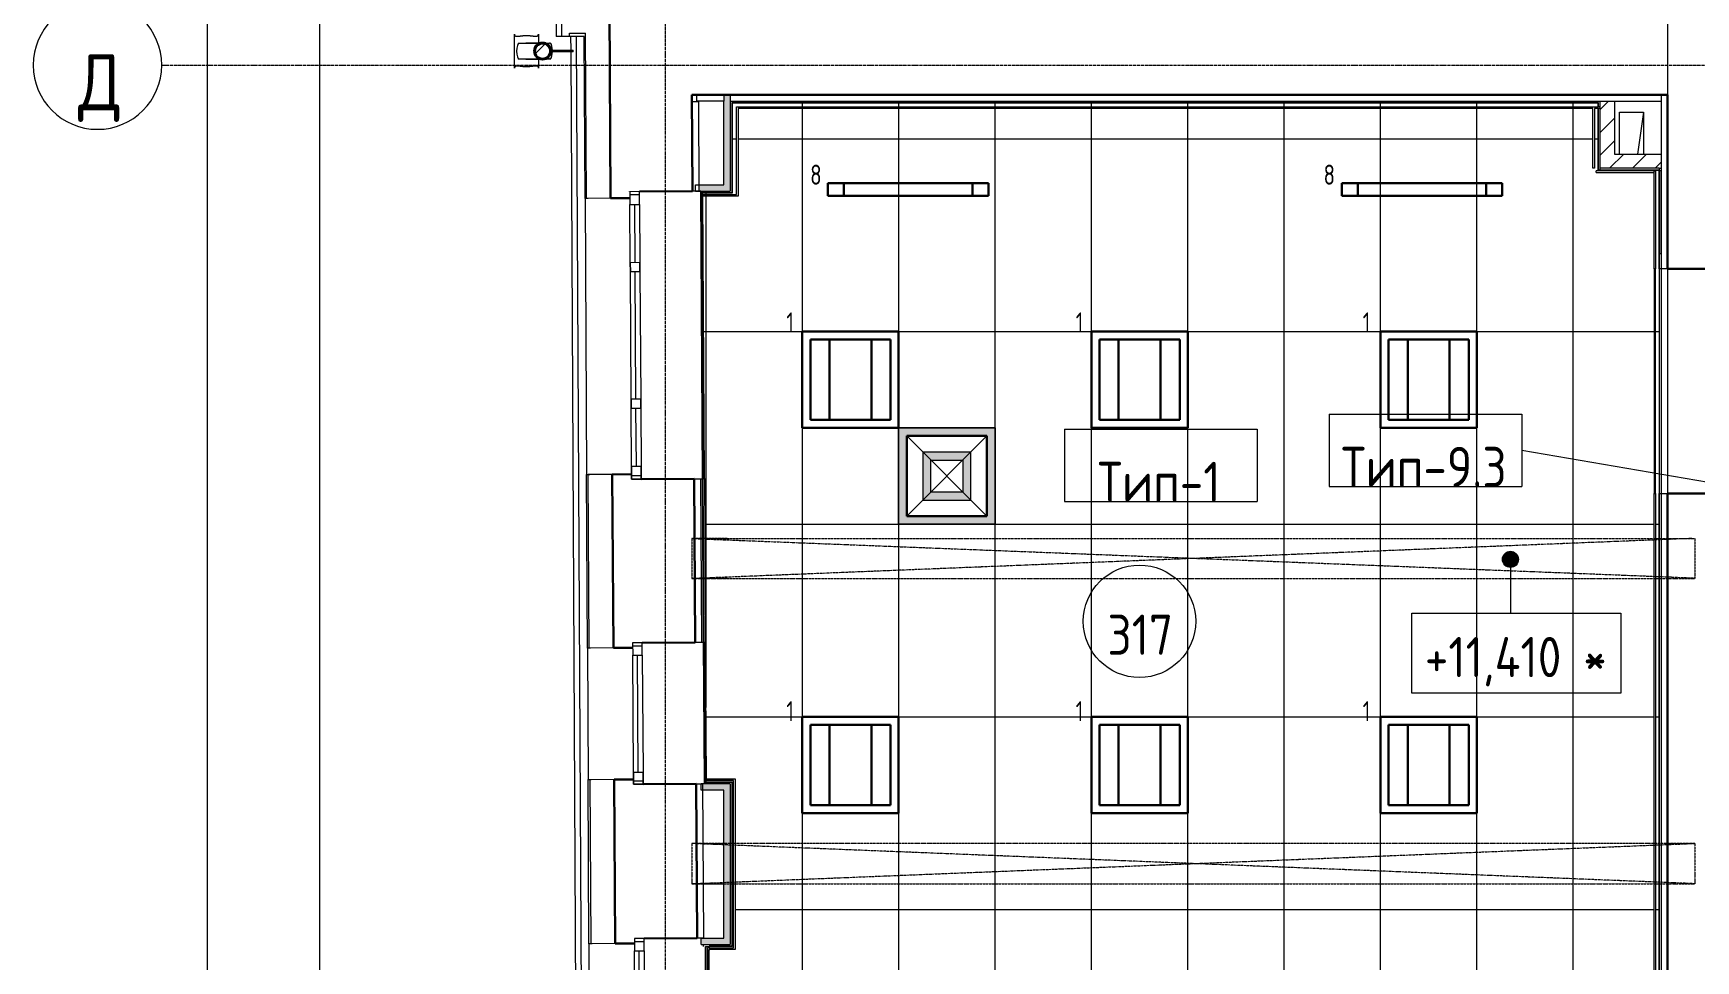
# Model space of a CAD drawing. Header units: millimetres. Extents: x -10438 to 68527, y -5058 to 44223.
# Drawn here: x -10438 to -85, y 14667 to 20443 of the extents above; entities that cross this region are included whole.
import ezdxf

# ---------------------------------------------------------------- set-up
doc = ezdxf.new("R2010")
doc.units = ezdxf.units.MM
for name, pattern in [('ADSK_Линия сетки', [25, 20, -2.5, 0, -2.5]), ('ADSK_Штрих_ш3 п1_5', [4.5, 3, -1.5]), ('ADSK_Штрихпунктирная 2 точки_ш15 п1_5 п1_5 п1_5', [19.5, 15, -1.5, 0, -1.5, 0, -1.5])]:
    doc.linetypes.add(name, pattern=pattern)
for name, color, linetype, lineweight in [('_ Окна', 7, 'Continuous', 9), ('Аннотация', 7, 'Continuous', 20), ('Каркас', 7, 'Continuous', 18), ('Марки', 7, 'Continuous', 20), ('Марки помещений', 7, 'Continuous', 20), ('Обобщенные модели', 7, 'Continuous', 18), ('Окна', 7, 'Continuous', 9), ('Оси', 7, 'Continuous', 9), ('Отметки', 7, 'Continuous', 9), ('Потолки штриховка', 7, 'Continuous', 9), ('Размеры', 7, 'Continuous', 9), ('Размеры-100', 7, 'Continuous', 9), ('Стены внутренние', 7, 'Continuous', 18), ('Стены наружные', 7, 'Continuous', 18), ('Стены несущие', 7, 'Continuous', 30), ('Стены отделка', 7, 'Continuous', 30), ('Стены штриховка', 7, 'Continuous', 9), ('Узлы', 7, 'Continuous', 18)]:
    doc.layers.add(name, color=color, linetype=linetype, lineweight=lineweight)
doc.layers.add('Линии', color=7, linetype='Continuous', lineweight=9, true_color=0x00a600)
doc.styles.add('GOST Common', font='GOST_Common.ttf', dxfattribs={"width": 0.9, "height": 350})
doc.styles.add('GOST Common_1', font='GOST_Common.ttf', dxfattribs={"width": 0.9, "height": 250})
doc.styles.add('GOST Common_2', font='GOST_Common.ttf', dxfattribs={"width": 0.9, "height": 250})
doc.styles.add('GOST Common_4', font='GOST_Common.ttf', dxfattribs={"width": 0.8, "height": 350})
doc.styles.add('GOST Common_B', font='', dxfattribs={"width": 0.9, "height": 250})
doc.styles.get('GOST Common_B').set_extended_font_data('GOST Common', bold=True)
doc.dimstyles.new('ADSK_Основной_2_5_мм_Оси', dxfattribs={"dimscale": 304.8, "dimtxt": 251.428749, "dimasz": 0.463911, "dimexe": 0.492126, "dimexo": 0.492126, "dimgap": 0.098425, "dimtad": 1, "dimrnd": 0.01, "dimdsep": 46, "dimtxsty": 'GOST Common_2', "dimblk1": 'OBLIQUE', "dimblk2": 'OBLIQUE', "dimsah": 1, "dimcen": 0.09, "dimdle": 0.492126, "dimazin": 2, "dimtfac": 1, "dimtdec": 4, "dimtix": 1, "dimtmove": 0, "dimatfit": 3, "dimfxl": 1, "dimtvp": 1, "dimtolj": 1, "dimtzin": 0, "dimlwd": 20, "dimlwe": 20, "dimarcsym": 2})
pattern_1 = [(45, (0, 0), (-70.7107, 70.7107), [])]

# ---------------------------------------------------------------- blocks, each defined once
blk = doc.blocks.new('GM_Отверстие прямоугольное _в плите_ - Отверстие-1433026-План потолков 3-го этажа')
at = {"layer": 'Обобщенные модели'}
for p, q in [((-75, -150), (-75, 111)), ((-75, -150), (-38, 111)), ((-75, -150), (-75, 111)), ((75, 111), (75, -150)), ((75, 111), (75, -150)), ((75, -150), (-75, -150)), ((75, -150), (-75, -150))]:
    blk.add_line(p, q, dxfattribs=at)
blk = doc.blocks.new('окно трехпол с фрамугой - 1750-2320_h___нов_-2116856-План потолков 3-го этажа')
at = {"layer": '_ Окна', "lineweight": 18}
for p, q in [((-895, 75), (-895, 135)), ((-895, 135), (-815, 135)), ((-815, 135), (-815, 75)), ((-455, 75), (-455, 135)), ((-455, 135), (-395, 135)), ((-395, 135), (-395, 75)), ((395, 75), (395, 135)), ((395, 135), (455, 135)), ((455, 135), (455, 75)), ((815, 135), (815, 75)), ((895, 135), (815, 135)), ((895, 75), (895, 135)), ((-815, 75), (-895, 75)), ((-395, 75), (-455, 75)), ((455, 75), (395, 75)), ((815, 75), (895, 75))]:
    blk.add_line(p, q, dxfattribs=at)
at = {"layer": '_ Окна'}
for p, q in [((-875, 75), (-875, 135)), ((-815, 105), (-455, 105)), ((-395, 105), (395, 105)), ((455, 105), (815, 105)), ((875, 75), (875, 135))]:
    blk.add_line(p, q, dxfattribs=at)
at = {"layer": 'Окна'}
for p, q in [((-895, 135), (-895, 75)), ((-815, 135), (-895, 135)), ((-815, 135), (-455, 135)), ((-395, 135), (-455, 135)), ((-395, 135), (395, 135)), ((455, 135), (395, 135)), ((455, 135), (815, 135)), ((895, 135), (815, 135)), ((895, 75), (895, 135)), ((-895, 75), (-815, 75)), ((-455, 75), (-815, 75)), ((-455, 75), (-395, 75)), ((395, 75), (-395, 75)), ((395, 75), (455, 75)), ((815, 75), (455, 75)), ((815, 75), (895, 75))]:
    blk.add_line(p, q, dxfattribs=at)
blk = doc.blocks.new('окна_rehau_однопольное_фрамуга_сверху - 840х2230 _глухое_ _нов_ ок-21-2546415-План потолков 3-го этажа')
at = {"layer": '_ Окна', "lineweight": 18}
for p, q in [((-440, 75), (-440, 135)), ((-440, 135), (-364, 135)), ((-364, 135), (-364, 75)), ((364, 135), (364, 75)), ((440, 135), (364, 135)), ((440, 75), (440, 135)), ((-364, 75), (-440, 75)), ((364, 75), (440, 75))]:
    blk.add_line(p, q, dxfattribs=at)
at = {"layer": '_ Окна'}
for p, q in [((-420, 75), (-420, 135)), ((-364, 105), (364, 105)), ((420, 75), (420, 135))]:
    blk.add_line(p, q, dxfattribs=at)
at = {"layer": 'Окна'}
for p, q in [((-440, 135), (-440, 75)), ((-364, 135), (-440, 135)), ((-364, 135), (364, 135)), ((440, 135), (364, 135)), ((440, 75), (440, 135)), ((-440, 75), (-364, 75)), ((364, 75), (-364, 75)), ((364, 75), (440, 75))]:
    blk.add_line(p, q, dxfattribs=at)
blk = doc.blocks.new('окна_rehau_однопольное_фрамуга_сверху - 840х2230 _глухое_ _нов_ ок-21-2065091-План потолков 3-го этажа')
at = {"layer": '_ Окна', "lineweight": 18}
for p, q in [((-440, 75), (-440, 135)), ((-440, 135), (-364, 135)), ((-364, 135), (-364, 75)), ((364, 135), (364, 75)), ((440, 135), (364, 135)), ((440, 75), (440, 135)), ((-364, 75), (-440, 75)), ((364, 75), (440, 75))]:
    blk.add_line(p, q, dxfattribs=at)
at = {"layer": '_ Окна'}
for p, q in [((-420, 75), (-420, 135)), ((-364, 105), (364, 105)), ((420, 75), (420, 135))]:
    blk.add_line(p, q, dxfattribs=at)
at = {"layer": 'Окна'}
for p, q in [((-440, 135), (-440, 75)), ((-364, 135), (-440, 135)), ((-364, 135), (364, 135)), ((440, 135), (364, 135)), ((440, 75), (440, 135)), ((-440, 75), (-364, 75)), ((364, 75), (-364, 75)), ((364, 75), (440, 75))]:
    blk.add_line(p, q, dxfattribs=at)
blk = doc.blocks.new('Водосток - Тип 1 _карниз больше 490мм_-5161094-План потолков 3-го этажа')
at = {"layer": 'Обобщенные модели', "lineweight": 9}
h = blk.add_hatch(dxfattribs=at)
h.set_pattern_fill('FP_40', color=256, style=0, pattern_type=2)
h.set_pattern_definition([(314.706, (-20244.53, -7002.02), (106.6089, 105.5204), [])])
h.paths.add_polyline_path([(76, 171), (76, 149), (86, 129), (103, 115), (125, 110), (147, 115), (164, 129), (174, 149), (173, 172), (164, 191), (145, 206), (124, 210), (102, 204), (86, 191), (76, 171)])
at = {"layer": 'Обобщенные модели'}
for p, q in [((19, 335), (25, 335)), ((225, 335), (231, 335)), ((75, 185), (75, 306)), ((75, 264), (75, 306)), ((175, 306), (175, 184)), ((175, 306), (175, 264)), ((25, 185), (19, 185)), ((75, 173), (75, 183)), ((75, 114), (75, 147)), ((75, 114), (75, 147)), ((120, -30), (120, 109)), ((130, 109), (130, -30)), ((175, 177), (175, 173)), ((175, 147), (175, 114)), ((175, 147), (175, 114)), ((231, 185), (225, 185)), ((120, -30), (130, -30))]:
    blk.add_line(p, q, dxfattribs=at)
at = {"layer": 'Обобщенные модели', "flags": 128}
for points in [[(75, 264), (75, 258), (75, 252), (75, 247), (75, 242), (75, 236), (75, 231), (75, 226), (75, 221), (75, 216), (75, 212), (75, 207), (75, 203), (75, 199), (75, 195), (75, 191), (75, 188), (75, 184), (75, 181), (75, 178), (75, 175), (75, 173)], [(75, 184), (75, 189), (75, 194), (75, 199), (75, 204), (75, 208), (75, 213), (75, 217), (75, 221), (75, 225), (75, 229), (75, 232), (75, 236), (75, 239), (75, 242), (75, 245), (75, 247), (75, 249), (75, 252), (75, 253), (75, 255), (75, 256), (75, 258), (75, 259), (75, 259), (75, 260), (75, 260)], [(175, 173), (175, 174), (175, 177), (175, 180), (175, 183), (175, 186), (175, 190), (175, 193), (175, 197), (175, 201), (175, 205), (175, 210), (175, 214), (175, 219), (175, 224), (175, 229), (175, 234), (175, 239), (175, 245), (175, 250), (175, 256), (175, 261), (175, 264)], [(175, 260), (175, 260), (175, 259), (175, 258), (175, 257), (175, 256), (175, 254), (175, 252), (175, 250), (175, 248), (175, 246), (175, 243), (175, 240), (175, 237), (175, 234), (175, 230), (175, 227), (175, 223), (175, 219), (175, 215), (175, 210), (175, 206), (175, 201), (175, 196), (175, 191), (175, 186), (175, 184)], [(75, 173), (75, 178), (75, 183)], [(175, 177), (175, 175), (175, 173)]]:
    blk.add_lwpolyline(points, dxfattribs=at)
at = {"layer": 'Обобщенные модели'}
for start, end in [(90, 270), (270, 90)]:
    blk.add_arc((125, 160), 52, start, end, dxfattribs=at)
at = {"layer": 'Обобщенные модели', "lineweight": 40}
for start, end in [(90, 270), (270, 90)]:
    blk.add_arc((125, 160), 50, start, end, dxfattribs=at)
at = {"layer": 'Обобщенные модели'}
for centre, major_axis, start_param, end_param in [((125, 306), (-50, 0), 4.712389, 6.283185), ((125, 306), (-50, 0), 4.712389, 6.283185), ((125, 306), (-50, 0), 3.141593, 4.712389), ((125, 306), (-50, 0), 3.141593, 4.712389), ((125, 114), (50, 0), 2.395226, 4.614684), ((125, 114), (50, 0), 2.395226, 4.614684), ((125, 114), (50, 0), 4.80927, 7.029552), ((125, 114), (50, 0), 4.80927, 7.029552)]:
    blk.add_ellipse(centre, major_axis=major_axis, ratio=0.309017, start_param=start_param, end_param=end_param, dxfattribs=at)
for points, knots in [([(19, 185), (21, 185), (25, 186), (29, 189), (31, 192), (32, 195), (32, 197), (32, 199), (32, 202), (32, 204), (32, 206), (32, 209), (32, 211), (31, 214), (31, 217), (31, 220), (30, 223), (30, 226), (29, 229), (29, 232), (29, 236), (28, 240), (28, 246), (27, 255), (27, 265), (28, 274), (28, 280), (29, 284), (29, 288), (29, 291), (30, 294), (30, 297), (31, 300), (31, 303), (31, 306), (32, 309), (32, 311), (32, 314), (32, 316), (32, 318), (32, 321), (32, 323), (32, 325), (31, 328), (29, 331), (25, 334), (21, 335), (19, 335)], [-1, -1, -1, -1, -0.941176, -0.882353, -0.852941, -0.823529, -0.808824, -0.794118, -0.779412, -0.764706, -0.75, -0.735294, -0.720588, -0.705882, -0.691176, -0.676471, -0.661765, -0.647059, -0.632353, -0.617647, -0.602941, -0.588235, -0.558824, -0.529412, -0.470588, -0.441176, -0.411765, -0.397059, -0.382353, -0.367647, -0.352941, -0.338235, -0.323529, -0.308824, -0.294118, -0.279412, -0.264706, -0.25, -0.235294, -0.220588, -0.205882, -0.191176, -0.176471, -0.147059, -0.117647, -0.058824, 0, 0, 0, 0]), ([(19, 335), (22, 335), (29, 335), (39, 335), (48, 335), (56, 335), (61, 335), (65, 335), (68, 335), (71, 335), (74, 335), (78, 335), (81, 335), (84, 335), (86, 335), (88, 335), (90, 335), (93, 335), (96, 335), (100, 335), (102, 335), (105, 335), (107, 335), (110, 335), (116, 335), (121, 335), (125, 335)], [-1, -1, -1, -1, -0.875, -0.75, -0.625, -0.5625, -0.5, -0.46875, -0.4375, -0.40625, -0.375, -0.34375, -0.3125, -0.28125, -0.265625, -0.25, -0.234375, -0.21875, -0.1875, -0.15625, -0.140625, -0.125, -0.109375, -0.09375, -0.0625, 0, 0, 0, 0]), ([(125, 335), (129, 335), (134, 335), (140, 335), (143, 335), (145, 335), (148, 335), (150, 335), (154, 335), (157, 335), (160, 335), (162, 335), (164, 335), (166, 335), (169, 335), (172, 335), (176, 335), (179, 335), (182, 335), (185, 335), (189, 335), (194, 335), (202, 335), (211, 335), (221, 335), (228, 335), (231, 335)], [-1, -1, -1, -1, -0.9375, -0.90625, -0.890625, -0.875, -0.859375, -0.84375, -0.8125, -0.78125, -0.765625, -0.75, -0.734375, -0.71875, -0.6875, -0.65625, -0.625, -0.59375, -0.5625, -0.53125, -0.5, -0.4375, -0.375, -0.25, -0.125, 0, 0, 0, 0]), ([(231, 335), (229, 335), (225, 334), (221, 331), (219, 328), (218, 325), (218, 323), (218, 321), (218, 318), (218, 316), (218, 314), (218, 311), (218, 309), (219, 306), (219, 303), (219, 300), (220, 297), (220, 294), (221, 291), (221, 288), (221, 284), (222, 280), (222, 274), (223, 265), (223, 255), (222, 246), (222, 240), (221, 236), (221, 232), (221, 229), (220, 226), (220, 223), (219, 220), (219, 217), (219, 214), (218, 211), (218, 209), (218, 206), (218, 204), (218, 202), (218, 199), (218, 197), (218, 195), (219, 192), (221, 189), (225, 186), (229, 185), (231, 185)], [-1, -1, -1, -1, -0.941176, -0.882353, -0.852941, -0.823529, -0.808824, -0.794118, -0.779412, -0.764706, -0.75, -0.735294, -0.720588, -0.705882, -0.691176, -0.676471, -0.661765, -0.647059, -0.632353, -0.617647, -0.602941, -0.588235, -0.558824, -0.529412, -0.470588, -0.441176, -0.411765, -0.397059, -0.382353, -0.367647, -0.352941, -0.338235, -0.323529, -0.308824, -0.294118, -0.279412, -0.264706, -0.25, -0.235294, -0.220588, -0.205882, -0.191176, -0.176471, -0.147059, -0.117647, -0.058824, 0, 0, 0, 0]), ([(74, 185), (73, 185), (71, 185), (68, 185), (65, 185), (61, 185), (56, 185), (48, 185), (39, 185), (29, 185), (22, 185), (19, 185)], [-0.625, -0.625, -0.625, -0.625, -0.59375, -0.5625, -0.53125, -0.5, -0.4375, -0.375, -0.25, -0.125, 0, 0, 0, 0]), ([(231, 185), (228, 185), (221, 185), (211, 185), (202, 185), (194, 185), (189, 185), (185, 185), (182, 185), (179, 185), (177, 185), (176, 185)], [-1, -1, -1, -1, -0.875, -0.75, -0.625, -0.5625, -0.5, -0.46875, -0.4375, -0.40625, -0.375, -0.375, -0.375, -0.375])]:
    blk.add_open_spline(points, degree=3, knots=knots, dxfattribs=at)
blk = doc.blocks.new('Ось сетки - Круг_Ø8 мм-8258-План потолков 3-го этажа')
at = {"layer": 'Оси', "lineweight": 20}
for start, end in [(360, 180), (180, 360)]:
    blk.add_arc((0, 0), 4, start, end, dxfattribs=at)
blk = doc.blocks.new('ADSK_Марка_Помещение_ОдноЗначение - Номер-159740-План потолков 3-го этажа')
at = {"layer": 'Марки помещений'}
blk.add_circle((0, 0), 3.5, dxfattribs=at)
blk = doc.blocks.new('DIMBLOCK2-План потолков 3-го этажа')
at = {"layer": 'Размеры-100', "lineweight": 40, "transparency": 16777216}
for p, q in [((-8656, 36545), (-8727, 36616)), ((-8656, 36545), (-8585, 36474)), ((-8656, 12945), (-8727, 13016)), ((-8656, 12945), (-8585, 12874))]:
    blk.add_line(p, q, dxfattribs=at)
at = {"layer": 'Размеры-100', "lineweight": 20, "transparency": 16777216}
for p, q in [((-8656, 36545), (-8706, 36545)), ((-8656, 36545), (-8656, 12945)), ((-8656, 36545), (-8506, 36545)), ((-8656, 12945), (-8706, 12945)), ((-8656, 12945), (-8506, 12945))]:
    blk.add_line(p, q, dxfattribs=at)
at = {"layer": 'Размеры-100', "color": 0, "lineweight": 20, "transparency": 16777216, "insert": (-9013, 24351), "char_height": 250, "width": 946.05, "attachment_point": 1, "rotation": 90, "line_spacing_factor": 1.022761, "style": 'GOST Common_2'}
blk.add_mtext('23600', dxfattribs=at)
blk = doc.blocks.new('_Oblique')
at = {"color": 0, "linetype": 'ByBlock', "lineweight": -2}
blk.add_line((-0.5, -0.5), (0.5, 0.5), dxfattribs=at)
blk = doc.blocks.new('DIMBLOCK6-План потолков 3-го этажа')
at = {"layer": 'Размеры-100', "lineweight": 20, "transparency": 16777216}
for p, q in [((-9356, 43195), (-9356, -155)), ((-9356, 43045), (-9406, 43045)), ((-9356, 43045), (-9206, 43045)), ((-9356, -5), (-9406, -5)), ((-9356, -5), (-9206, -5))]:
    blk.add_line(p, q, dxfattribs=at)
at = {"layer": 'Размеры-100', "lineweight": 40, "transparency": 16777216}
for p, q in [((-9356, 43045), (-9427, 43116)), ((-9356, 43045), (-9285, 42974)), ((-9356, -5), (-9427, 66)), ((-9356, -5), (-9285, -76))]:
    blk.add_line(p, q, dxfattribs=at)
at = {"layer": 'Размеры-100', "color": 0, "lineweight": 20, "transparency": 16777216, "insert": (-9713, 21115), "char_height": 250, "width": 971.62, "attachment_point": 1, "rotation": 90, "line_spacing_factor": 1.022761, "style": 'GOST Common_2'}
blk.add_mtext('43050', dxfattribs=at)
blk = doc.blocks.new('Высотные отметки - Рамка-12095-План потолков 3-го этажа')
at = {"layer": 'Аннотация'}
for p, q in [((-6.5, 0), (-6.5, 5)), ((-6.5, 5), (6.5, 5)), ((6.5, 5), (6.5, 0)), ((6.5, 0), (-6.5, 0))]:
    blk.add_line(p, q, dxfattribs=at)
blk = doc.blocks.new('ADSK_Марка_Потолок - ADSK_Марка и Смещение от уровня-155896-План потолков 3-го этажа')
at = {"layer": 'Марки'}
for p, q in [((-6, 4.5), (-6, 0)), ((-6, 4.5), (6, 4.5)), ((6, 4.5), (6, 0)), ((-6, 0), (6, 0))]:
    blk.add_line(p, q, dxfattribs=at)

msp = doc.modelspace()

# ---------------------------------------------------------------- hatches: boundary and pattern name
at = {"layer": 'Отметки'}
h = msp.add_hatch(color=256, dxfattribs=at)
edge = h.paths.add_edge_path()
edge.add_arc((-1238.909, 17166.763), 50, 0, 360)
at = {"layer": 'Потолки штриховка', "lineweight": 18}
h = msp.add_hatch(dxfattribs=at)
h.set_pattern_fill('FP_16', color=256, style=0, pattern_type=2)
h.set_pattern_definition([(270, (-3248.87, 14985.14), (-600, -4e-14), []), (180, (-3248.9, 14985.1), (1e-13, 1200), [])])
h.paths.add_polyline_path([(-312, 19590.136), (-310, 19592.136), (-312, 19592.136)])
h.paths.add_polyline_path([(-6109.183, 13891.399), (-345, 13891.399), (-345, 19577.136), (-706, 19577.136), (-706, 19587.136), (-335, 19587.136), (-335, 13891.399), (-312, 13891.399), (-312.5, 19590.136), (-690, 19590.136), (-690, 19592.136), (-692, 19592.136), (-692, 19975.136), (-715, 19975.136), (-715, 19602.136), (-725, 19602.136), (-725, 19975.136), (-6047.783, 19975.136), (-6047.783, 19429.434), (-6267.736, 19429.434), (-6245.564, 15798.831), (-6067.783, 15798.831), (-6067.783, 14737.532), (-6229.158, 14737.19), (-6224.007, 13891.399), (-6218.391, 13891.399)])
h.paths.add_polyline_path([(-6085.783, 20008.136), (-6087.783, 20010.136), (-6087.783, 20008.136)])
h.paths.add_polyline_path([(-6241.391, 13891.399), (-6234.007, 13891.399), (-6239.161, 14747.532), (-6077.783, 14747.532), (-6077.783, 15788.831), (-6255.564, 15788.831), (-6277.797, 19439.434), (-6057.783, 19439.434), (-6057.783, 19985.136), (-692, 19985.136), (-692, 20008.136), (-6085.783, 20008.136), (-6085.783, 19449.434), (-6087.783, 19449.434), (-6087.79, 19447.434), (-6280.846, 19447.434), (-6258.442, 15780.831), (-6087.783, 15780.831), (-6087.783, 15778.831), (-6085.783, 15778.831), (-6085.783, 14757.532), (-6087.783, 14757.532), (-6087.783, 14755.532), (-6252.271, 14755.532), (-6247.008, 13891.399), (-6243.391, 13891.399)])
h.paths.add_polyline_path([(-690, 20008.136), (-690, 20010.136), (-692, 20008.136)])
at = {"layer": 'Стены внутренние'}
for points in [[(-6097.783, 19499.434), (-6097.783, 20060.136), (-6137.783, 20060.136), (-6137.783, 19499.434), (-6109.183, 19499.434)], [(-6109.183, 19459.434), (-6097.783, 19459.434), (-6097.783, 19499.434), (-6293.163, 19499.434), (-6292.924, 19460.132), (-6292.92, 19459.434)], [(-6270.199, 15728.831), (-6097.783, 15728.831), (-6097.783, 15768.831), (-6270.439, 15768.274), (-6270.427, 15766.375)], [(-6137.783, 14767.532), (-6097.783, 14767.532), (-6097.783, 15728.831), (-6137.783, 15728.831), (-6137.783, 14807.532)], [(-6279.101, 14767.532), (-6137.783, 14767.532), (-6137.783, 14807.532), (-6279.101, 14806.786), (-6279.101, 14774.387)]]:
    msp.add_hatch(color=256, dxfattribs=at).paths.add_polyline_path(points)
at = {"layer": 'Стены внутренние', "lineweight": 9, "true_color": 0x005b00}
h = msp.add_hatch(dxfattribs=at)
h.set_pattern_fill('FP_4', color=98, style=0, pattern_type=2)
h.set_pattern_definition(pattern_1)
h.paths.add_polyline_path([(-592, 19690.136), (-592, 20020.136), (-680, 20020.136), (-680, 19690.136)])
h = msp.add_hatch(dxfattribs=at)
h.set_pattern_fill('FP_4', color=98, style=0, pattern_type=2)
h.set_pattern_definition(pattern_1)
h.paths.add_polyline_path([(-680, 19602.136), (-300, 19602.136), (-300, 19690.136), (-680, 19690.136)])
at = {"layer": 'Узлы', "true_color": 0x939393}
h = msp.add_hatch(color=252, dxfattribs=at)
h.paths.add_polyline_path([(-4448.867, 17385.136), (-4448.867, 17985.136), (-5048.867, 17985.136), (-5048.867, 17385.136), (-4498.867, 17385.136)])
h.paths.add_polyline_path([(-4998.867, 17435.136), (-4998.867, 17935.136), (-4498.867, 17935.136), (-4498.867, 17435.136)])
h.paths.add_polyline_path([(-4898.867, 17535.136), (-4598.867, 17535.136), (-4598.867, 17835.136), (-4898.867, 17835.136), (-4898.867, 17585.136)])
h.paths.add_polyline_path([(-4848.867, 17585.136), (-4848.867, 17785.136), (-4648.867, 17785.136), (-4648.867, 17585.136)])

# ---------------------------------------------------------------- linework, layer by layer
at = {"layer": 'Каркас', "color": 8, "linetype": 'ADSK_Штрих_ш3 п1_5', "lineweight": 9, "true_color": 0x808080}
for p, q in [((-6268.176, 15396.778), (-6137.783, 15396.778)), ((-6266.654, 15146.778), (-6137.783, 15146.778))]:
    msp.add_line(p, q, dxfattribs=at)
at = {"layer": 'Линии', "color": 5, "lineweight": 30, "true_color": 0x0000ff}
for p, q in [((-5490, 19430.136), (-5490, 19510.136)), ((-5490, 19510.136), (-4490, 19510.136)), ((-5390, 19430.136), (-5390, 19510.136)), ((-4590, 19510.136), (-4590, 19430.136)), ((-4490, 19510.136), (-4490, 19430.136)), ((-2290, 19430.136), (-2290, 19510.136)), ((-2290, 19510.136), (-1290, 19510.136)), ((-2190, 19430.136), (-2190, 19510.136)), ((-1390, 19510.136), (-1390, 19430.136)), ((-1290, 19510.136), (-1290, 19430.136)), ((-4490, 19430.136), (-5490, 19430.136)), ((-1290, 19430.136), (-2290, 19430.136)), ((-5648.867, 18585.136), (-5048.867, 18585.136)), ((-5648.867, 17985.136), (-5648.867, 18585.136)), ((-5098.867, 18535.136), (-5598.867, 18535.136)), ((-5598.867, 18535.136), (-5598.867, 18035.136)), ((-5478.867, 18535.136), (-5478.867, 18035.136)), ((-5218.867, 18535.136), (-5218.867, 18035.136)), ((-5098.867, 18035.136), (-5098.867, 18535.136)), ((-5048.867, 18585.136), (-5048.867, 17985.136)), ((-3848.867, 18585.136), (-3248.867, 18585.136)), ((-3848.867, 17985.136), (-3848.867, 18585.136)), ((-3298.867, 18535.136), (-3798.867, 18535.136)), ((-3798.867, 18535.136), (-3798.867, 18035.136)), ((-3678.867, 18535.136), (-3678.867, 18035.136)), ((-3418.867, 18535.136), (-3418.867, 18035.136)), ((-3298.867, 18035.136), (-3298.867, 18535.136)), ((-3248.867, 18585.136), (-3248.867, 17985.136)), ((-5598.867, 18035.136), (-5098.867, 18035.136)), ((-3798.867, 18035.136), (-3298.867, 18035.136)), ((-5048.867, 17985.136), (-5648.867, 17985.136)), ((-4498.867, 17935.136), (-4998.867, 17935.136)), ((-4998.867, 17935.136), (-4998.867, 17435.136)), ((-4498.867, 17435.136), (-4498.867, 17935.136)), ((-3248.867, 17985.136), (-3848.867, 17985.136)), ((-4998.867, 17435.136), (-4498.867, 17435.136)), ((-3848.867, 16185.136), (-3248.867, 16185.136)), ((-3848.867, 15585.136), (-3848.867, 16185.136)), ((-3248.867, 16185.136), (-3248.867, 15585.136)), ((-2048.867, 16185.136), (-1448.867, 16185.136)), ((-2048.867, 15585.136), (-2048.867, 16185.136)), ((-1448.867, 16185.136), (-1448.867, 15585.136)), ((-3298.867, 16135.136), (-3798.867, 16135.136)), ((-3798.867, 16135.136), (-3798.867, 15635.136)), ((-3678.867, 16135.136), (-3678.867, 15635.136)), ((-3418.867, 16135.136), (-3418.867, 15635.136)), ((-3298.867, 15635.136), (-3298.867, 16135.136)), ((-1498.867, 16135.136), (-1998.867, 16135.136)), ((-1998.867, 16135.136), (-1998.867, 15635.136)), ((-1878.867, 16135.136), (-1878.867, 15635.136)), ((-1618.867, 16135.136), (-1618.867, 15635.136)), ((-1498.867, 15635.136), (-1498.867, 16135.136)), ((-3798.867, 15635.136), (-3298.867, 15635.136)), ((-1998.867, 15635.136), (-1498.867, 15635.136)), ((-3248.867, 15585.136), (-3848.867, 15585.136)), ((-1448.867, 15585.136), (-2048.867, 15585.136))]:
    msp.add_line(p, q, dxfattribs=at)
at = {"layer": 'Линии', "color": 1, "lineweight": 30, "true_color": 0xff0000}
for p, q in [((-2048.867, 18585.136), (-1448.867, 18585.136)), ((-2048.867, 17985.136), (-2048.867, 18585.136)), ((-1498.867, 18535.136), (-1998.867, 18535.136)), ((-1998.867, 18535.136), (-1998.867, 18035.136)), ((-1878.867, 18535.136), (-1878.867, 18035.136)), ((-1618.867, 18535.136), (-1618.867, 18035.136)), ((-1498.867, 18035.136), (-1498.867, 18535.136)), ((-1448.867, 18585.136), (-1448.867, 17985.136)), ((-1998.867, 18035.136), (-1498.867, 18035.136)), ((-1448.867, 17985.136), (-2048.867, 17985.136)), ((-5648.867, 16185.136), (-5048.867, 16185.136)), ((-5648.867, 15585.136), (-5648.867, 16185.136)), ((-5048.867, 16185.136), (-5048.867, 15585.136)), ((-5098.867, 16135.136), (-5598.867, 16135.136)), ((-5598.867, 16135.136), (-5598.867, 15635.136)), ((-5478.867, 16135.136), (-5478.867, 15635.136)), ((-5218.867, 16135.136), (-5218.867, 15635.136)), ((-5098.867, 15635.136), (-5098.867, 16135.136)), ((-5598.867, 15635.136), (-5098.867, 15635.136)), ((-5048.867, 15585.136), (-5648.867, 15585.136))]:
    msp.add_line(p, q, dxfattribs=at)
at = {"layer": 'Линии', "color": 7, "lineweight": 18}
for p, q in [((-5048.867, 17985.136), (-4448.867, 17985.136)), ((-5048.867, 17385.136), (-5048.867, 17985.136)), ((-4998.867, 17935.136), (-4498.867, 17435.136)), ((-4498.867, 17935.136), (-4998.867, 17435.136)), ((-4448.867, 17985.136), (-4448.867, 17385.136)), ((-4448.867, 17385.136), (-5048.867, 17385.136))]:
    msp.add_line(p, q, dxfattribs=at)
at = {"layer": 'Линии', "color": 7}
for p, q in [((-4448.867, 17985.136), (-5048.867, 17985.136)), ((-5048.867, 17985.136), (-5048.867, 17385.136)), ((-4998.867, 17435.136), (-4998.867, 17935.136)), ((-4998.867, 17935.136), (-4498.867, 17935.136)), ((-4498.867, 17935.136), (-4498.867, 17435.136)), ((-4448.867, 17385.136), (-4448.867, 17985.136)), ((-4898.867, 17835.136), (-4898.867, 17535.136)), ((-4598.867, 17835.136), (-4898.867, 17835.136)), ((-4598.867, 17535.136), (-4598.867, 17835.136)), ((-4848.867, 17785.136), (-4648.867, 17785.136)), ((-4848.867, 17585.136), (-4848.867, 17785.136)), ((-4648.867, 17785.136), (-4648.867, 17585.136)), ((-4898.867, 17535.136), (-4598.867, 17535.136)), ((-4648.867, 17585.136), (-4848.867, 17585.136)), ((-4498.867, 17435.136), (-4998.867, 17435.136)), ((-5048.867, 17385.136), (-4448.867, 17385.136))]:
    msp.add_line(p, q, dxfattribs=at)
at = {"layer": 'Линии', "color": 7, "linetype": 'ADSK_Штрихпунктирная 2 точки_ш15 п1_5 п1_5 п1_5'}
for p, q in [((-6337.788, 17296.778), (-6337.788, 17046.778)), ((-6337.788, 17296.778), (-90.013, 17051.107)), ((-110.341, 17296.778), (-6337.788, 17046.778)), ((-6337.788, 17296.778), (-90.013, 17296.778)), ((-6117.788, 17296.778), (-6337.788, 17296.778)), ((-90.013, 17296.778), (-90.013, 17046.778)), ((-6337.788, 17046.778), (-90.013, 17046.778)), ((-6117.788, 17046.778), (-6337.788, 17046.778)), ((-90.013, 15396.778), (-6337.788, 15396.778)), ((-6337.788, 15396.778), (-6337.788, 15146.778)), ((-6337.788, 15146.778), (-108.581, 15396.778)), ((-90.013, 15146.778), (-6337.788, 15396.778)), ((-278.107, 15396.778), (-90.013, 15396.778)), ((-90.013, 15396.778), (-90.013, 15146.778)), ((-6337.788, 15146.778), (-90.013, 15146.778)), ((-6208.423, 15146.778), (-6337.788, 15146.778))]:
    msp.add_line(p, q, dxfattribs=at)
at = {"layer": 'Марки'}
msp.add_line((140, 17620.239), (-1167.5, 17845.239), dxfattribs=at)
at = {"layer": 'Оси', "linetype": 'ADSK_Линия сетки'}
for p, q in [((-6500.435, -4258.205), (-6500.435, 44110.064)), ((-9638.275, 20245), (56004.853, 20245))]:
    msp.add_line(p, q, dxfattribs=at)
at = {"layer": 'Отметки', "lineweight": 20}
for p, q in [((-1238.909, 17166.763), (-1238.909, 16832.631)), ((-1238.909, 16832.631), (-1202.351, 16832.631))]:
    msp.add_line(p, q, dxfattribs=at)
at = {"layer": 'Отметки'}
msp.add_circle((-1238.909, 17166.763), 50, dxfattribs=at)
at = {"layer": 'Стены внутренние'}
for p, q in [((-345, 19587.136), (-706, 19587.136)), ((-706, 19577.136), (-706, 19587.136)), ((-706, 19577.136), (-345, 19577.136)), ((-6277.797, 19439.434), (-6267.016, 17669.256)), ((-6267.797, 19439.434), (-6277.797, 19439.434)), ((-6257.017, 17669.317), (-6267.736, 19429.434)), ((-345, 18977), (-345, 17577)), ((-335, 17577), (-335, 18977)), ((-300, 18977), (-300, 17577)), ((-260, 18977), (-260, 17577)), ((-6260.8, 16648.593), (-6255.564, 15788.831)), ((-6245.625, 15798.831), (-6250.8, 16648.654)), ((-6255.564, 15788.831), (-6245.564, 15788.831)), ((-6264.271, 14755.532), (-6264.344, 14767.532)), ((-6224.221, 14747.532), (-6239.222, 14747.532)), ((-6239.222, 14747.532), (-6234.225, 13927.198)), ((-6229.16, 14737.532), (-6224.161, 14737.532)), ((-6224.226, 13927.259), (-6229.16, 14737.532))]:
    msp.add_line(p, q, dxfattribs=at)
at = {"layer": 'Стены наружные'}
for p, q in [((-7182.788, 32008.603), (-7182.788, 20423.223)), ((-7147.788, 32008.603), (-7147.788, 20423.326)), ((-7147.788, 20423.223), (-7182.788, 20423.223)), ((-7097.788, 20423.326), (-7147.788, 20423.326)), ((-7091.927, 20423.329), (-7091.49, 20338.236)), ((-7056.927, 20423.329), (-6993.059, 7978.59)), ((-7091.441, 20328.631), (-7027.879, 7943.59)), ((-312.5, 19602.136), (-680, 19602.136)), ((-680, 19590.136), (-680, 19602.136)), ((-680, 19590.136), (-312.5, 19590.136)), ((-312.5, 19602.136), (-312.5, 19590.136)), ((-312, 19589.636), (-312, 19070.136)), ((-312, 19589.636), (-300, 19589.636)), ((-300, 19070.136), (-300, 19589.636)), ((-7001.75, 19414.823), (-6992.929, 17696.105)), ((-6280.918, 19459.205), (-6292.918, 19459.132)), ((-6270.016, 17669.238), (-6280.846, 19447.434)), ((-300, 19070.136), (-312, 19070.136)), ((-312, 18977), (-312, 17577)), ((-6987.377, 16614.177), (-6983.175, 15795.448)), ((-6258.515, 15780.831), (-6263.8, 16648.575)), ((-6977.926, 14772.694), (-6973.724, 13953.967)), ((-6252.271, 14755.532), (-6224.27, 14755.532)), ((-6247.225, 13927.119), (-6252.271, 14755.532))]:
    msp.add_line(p, q, dxfattribs=at)
at = {"layer": 'Стены несущие'}
for p, q in [((-6842.664, 19415.783), (-6849.837, 20593.534)), ((-260, 20060.136), (-6336.579, 20060.136)), ((-6332.917, 19458.888), (-6336.579, 20060.136)), ((-260, 18977), (-260, 20060.136)), ((-6722.666, 19416.514), (-6842.664, 19415.783)), ((-6722.91, 19456.513), (-6722.916, 19457.513)), ((-6332.917, 19458.888), (-6662.911, 19456.878)), ((120, 18977), (-260, 18977)), ((-6832.189, 17695.815), (-6712.191, 17696.545)), ((-6832.189, 17695.815), (-6825.607, 16615.152)), ((-6652.009, 17666.911), (-6322.015, 17668.921)), ((-6315.799, 16648.258), (-6322.015, 17668.921)), ((-260, 11984.399), (-260, 17577)), ((-260, 17577), (120, 17577)), ((-6705.609, 16615.883), (-6825.607, 16615.152)), ((-6705.792, 16645.883), (-6705.798, 16646.883)), ((-6315.799, 16648.258), (-6645.793, 16646.248)), ((-6820.613, 15795.168), (-6700.615, 15795.899)), ((-6820.613, 15795.168), (-6814.392, 14773.681)), ((-6640.434, 15766.264), (-6310.44, 15768.274)), ((-6304.584, 14806.786), (-6310.44, 15768.274)), ((-6694.577, 14804.411), (-6694.583, 14805.411)), ((-6304.584, 14806.786), (-6634.578, 14804.776)), ((-6694.394, 14774.411), (-6814.392, 14773.681))]:
    msp.add_line(p, q, dxfattribs=at)
at = {"layer": 'Стены отделка', "lineweight": 9}
for p, q in [((-7097.788, 20443.329), (-6998.925, 20443.329)), ((-7097.788, 20423.329), (-7097.788, 20443.329)), ((-7006.926, 20423.329), (-7097.788, 20423.329)), ((-7001.75, 19414.823), (-7006.926, 20423.329)), ((-6998.925, 20443.329), (-6998.926, 20443.534)), ((-6336.328, 20019), (-6296.329, 20019.244)), ((-6305.479, 20020.136), (-6305.479, 20060.136)), ((-6137.783, 20020.136), (-6305.479, 20020.136)), ((-6296.329, 20019.244), (-6292.92, 19459.434)), ((-6137.783, 19499.434), (-6137.783, 20020.136)), ((-6097.783, 20020.136), (-300, 20020.136)), ((-6097.783, 20020.136), (-6097.783, 19459.434)), ((-692, 20008.136), (-6085.783, 20008.136)), ((-6085.783, 20008.136), (-6085.783, 19449.434)), ((-6057.783, 19985.136), (-692, 19985.136)), ((-6057.783, 19439.434), (-6057.783, 19985.136)), ((-692, 19985.136), (-692, 20008.136)), ((-680, 19602.136), (-680, 20020.136)), ((-592, 20020.136), (-592, 19690.136)), ((-300, 20060.136), (-300, 18977)), ((-725, 19975.136), (-6047.783, 19975.136)), ((-6047.783, 19975.136), (-6047.783, 19429.434)), ((-725, 19602.136), (-725, 19975.136)), ((-692, 19975.136), (-715, 19975.136)), ((-715, 19975.136), (-715, 19602.136)), ((-692, 19592.136), (-692, 19975.136)), ((-592, 19690.136), (-300, 19690.136)), ((-715, 19602.136), (-725, 19602.136)), ((-312, 19590.136), (-690, 19590.136)), ((-345, 18977), (-345, 19587.136)), ((-345, 19587.136), (-335, 19587.136)), ((-335, 19587.136), (-335, 18977)), ((-312.5, 19602.136), (-300, 19602.136)), ((-312, 18977), (-312, 19590.136)), ((-6313.217, 19459.434), (-6313.217, 19499.434)), ((-6313.217, 19499.434), (-6137.783, 19499.434)), ((-6981.75, 19414.925), (-7001.75, 19414.823)), ((-6992.667, 19415.869), (-6981.756, 19415.936)), ((-6992.661, 19414.869), (-6992.667, 19415.869)), ((-6842.664, 19415.783), (-6992.661, 19414.869)), ((-6981.756, 19415.936), (-6981.75, 19414.925)), ((-6292.918, 19459.132), (-6332.917, 19458.888)), ((-6313.217, 19459.434), (-6097.783, 19459.434)), ((-6280.846, 19447.434), (-6280.918, 19459.205)), ((-6087.783, 19447.434), (-6280.846, 19447.434)), ((-6267.797, 19439.434), (-6057.783, 19439.434)), ((-6267.736, 19429.434), (-6267.797, 19439.434)), ((-6047.783, 19429.434), (-6267.736, 19429.434)), ((-335, 18977), (-345, 18977)), ((-260, 18977), (-312, 18977)), ((-6992.929, 17696.105), (-6972.93, 17696.207)), ((-6987.377, 16614.177), (-6992.929, 17696.105)), ((-6832.189, 17695.815), (-6982.186, 17694.901)), ((-6972.93, 17696.207), (-6972.923, 17694.957)), ((-6322.015, 17668.921), (-6270.016, 17669.238)), ((-6270.016, 17669.238), (-6263.8, 16648.575)), ((-6267.016, 17669.256), (-6257.017, 17669.317)), ((-6260.8, 16648.593), (-6267.016, 17669.256)), ((-6257.017, 17669.317), (-6250.8, 16648.654)), ((-345, 11944.399), (-345, 17577)), ((-345, 17577), (-335, 17577)), ((-335, 17577), (-335, 11944.399)), ((-312, 17577), (-260, 17577)), ((-312, 11897.057), (-312, 17577)), ((-300, 17577), (-300, 12224.399)), ((-6967.377, 16614.279), (-6987.377, 16614.177)), ((-6975.61, 16615.239), (-6967.382, 16615.289)), ((-6975.604, 16614.239), (-6975.61, 16615.239)), ((-6825.607, 16615.152), (-6975.604, 16614.239)), ((-6967.382, 16615.289), (-6967.377, 16614.279)), ((-6263.8, 16648.575), (-6315.799, 16648.258)), ((-6315.799, 16648.258), (-6315.799, 16648.258)), ((-6275.806, 16649.502), (-6275.8, 16648.502)), ((-6250.8, 16648.654), (-6260.8, 16648.593)), ((-6983.175, 15795.448), (-6963.175, 15795.551)), ((-6977.926, 14772.694), (-6983.175, 15795.448)), ((-6820.613, 15795.168), (-6970.61, 15794.254)), ((-6963.175, 15795.551), (-6963.169, 15794.299)), ((-6310.44, 15768.274), (-6270.44, 15768.518)), ((-6279.101, 15728.831), (-6279.101, 15768.831)), ((-6097.783, 15768.831), (-6279.101, 15768.831)), ((-6270.44, 15768.518), (-6264.585, 14807.03)), ((-6258.442, 15768.831), (-6258.515, 15780.831)), ((-6258.515, 15780.831), (-6087.783, 15780.831)), ((-6245.564, 15788.831), (-6245.625, 15798.831)), ((-6245.625, 15798.831), (-6067.783, 15798.831)), ((-6077.783, 15788.831), (-6245.564, 15788.831)), ((-6097.783, 15768.831), (-6097.783, 14767.532)), ((-6085.783, 15778.831), (-6085.783, 14757.532)), ((-6077.783, 14747.532), (-6077.783, 15788.831)), ((-6067.783, 15798.831), (-6067.783, 14737.532)), ((-6137.783, 15728.831), (-6279.101, 15728.831)), ((-6137.783, 14807.532), (-6137.783, 15728.831)), ((-6264.585, 14807.03), (-6304.584, 14806.786)), ((-6304.584, 14806.786), (-6304.584, 14806.786)), ((-6279.101, 14767.532), (-6279.101, 14807.532)), ((-6279.101, 14807.532), (-6137.783, 14807.532)), ((-6957.926, 14772.797), (-6977.926, 14772.694)), ((-6964.395, 14773.767), (-6957.932, 14773.806)), ((-6964.389, 14772.767), (-6964.395, 14773.767)), ((-6814.392, 14773.681), (-6964.389, 14772.767)), ((-6957.932, 14773.806), (-6957.926, 14772.797)), ((-6279.101, 14767.532), (-6097.783, 14767.532)), ((-6224.27, 14755.532), (-6224.343, 14767.532)), ((-6087.783, 14755.532), (-6224.27, 14755.532)), ((-6224.221, 14747.532), (-6077.783, 14747.532)), ((-6224.161, 14737.532), (-6224.221, 14747.532)), ((-6067.783, 14737.532), (-6224.161, 14737.532))]:
    msp.add_line(p, q, dxfattribs=at)
at = {"layer": 'Стены штриховка'}
for p, q in [((-260, 20570.136), (-260, 20060.136)), ((-6992.667, 19415.869), (-6998.925, 20443.329)), ((-6137.783, 20060.136), (-6137.783, 20020.136)), ((-6097.783, 20060.136), (-6097.783, 20020.136)), ((-690, 20010.136), (-6087.783, 20010.136)), ((-6087.783, 20010.136), (-6087.783, 19447.434)), ((-680, 19985.136), (-692, 19985.136)), ((-690, 19985.136), (-690, 20010.136)), ((-680, 19975.136), (-692, 19975.136)), ((-690, 19590.136), (-690, 19975.136)), ((-692, 19590.136), (-692, 19592.136)), ((-692, 19592.136), (-310, 19592.136)), ((-690, 19590.136), (-692, 19590.136)), ((-310, 18977), (-310, 19592.136)), ((-6292.92, 19459.434), (-6292.918, 19459.132)), ((-6085.783, 19449.434), (-6280.858, 19449.434)), ((-6085.783, 19447.434), (-6087.783, 19447.434)), ((-6085.783, 19449.434), (-6085.783, 19447.434)), ((-6975.61, 16615.239), (-6982.186, 17694.901)), ((-6282.016, 17669.165), (-6275.806, 16649.502)), ((-6272.016, 17669.226), (-6265.8, 16648.562)), ((-310, 11897.057), (-310, 17577)), ((-6964.395, 14773.767), (-6970.61, 15794.254)), ((-6258.503, 15778.831), (-6085.783, 15778.831)), ((-6087.783, 15780.831), (-6087.783, 14755.532)), ((-6087.783, 15780.831), (-6085.783, 15780.831)), ((-6085.783, 15780.831), (-6085.783, 15778.831)), ((-6085.783, 14757.532), (-6224.282, 14757.532)), ((-6085.783, 14755.532), (-6087.783, 14755.532)), ((-6085.783, 14757.532), (-6085.783, 14755.532))]:
    msp.add_line(p, q, dxfattribs=at)

# ---------------------------------------------------------------- block references
at = {"layer": 'Марки', "xscale": 99.99999999999993, "yscale": 99.99999999999993, "zscale": 99.99999999999993}
for p in [(-1767.5, 17620.239), (-3416.285, 17527.185)]:
    msp.add_blockref('ADSK_Марка_Потолок - ADSK_Марка и Смещение от уровня-155896-План потолков 3-го этажа', p, dxfattribs=at)
at = {"layer": 'Марки помещений', "xscale": 99.99999999999993, "yscale": 99.99999999999993, "zscale": 99.99999999999993}
msp.add_blockref('ADSK_Марка_Помещение_ОдноЗначение - Номер-159740-План потолков 3-го этажа', (-3549.037, 16780.989), dxfattribs=at)
at = {"layer": 'Обобщенные модели'}
for name, p, rotation in [('Водосток - Тип 1 _карниз больше 490мм_-5161094-План потолков 3-го этажа', (-7105.823, 20208.332), 90.29404624676303), ('GM_Отверстие прямоугольное _в плите_ - Отверстие-1433026-План потолков 3-го этажа', (-485, 19801.093), 180)]:
    msp.add_blockref(name, p, dxfattribs=dict(at, rotation=rotation))
at = {"layer": 'Окна', "rotation": 90.34894921626932}
for name, p in [('окно трехпол с фрамугой - 1750-2320_h___нов_-2116856-План потолков 3-го этажа', (-6582.461, 18562.352)), ('окна_rehau_однопольное_фрамуга_сверху - 840х2230 _глухое_ _нов_ ок-21-2065091-План потолков 3-го этажа', (-6568.115, 16206.713)), ('окна_rehau_однопольное_фрамуга_сверху - 840х2230 _глухое_ _нов_ ок-21-2546415-План потолков 3-го этажа', (-6556.899, 14365.241))]:
    msp.add_blockref(name, p, dxfattribs=at)
at = {"layer": 'Оси', "lineweight": 20, "xscale": 99.99999999999993, "yscale": 99.99999999999993, "zscale": 99.99999999999993, "rotation": 269.9999999999994}
msp.add_blockref('Ось сетки - Круг_Ø8 мм-8258-План потолков 3-го этажа', (-10038.275, 20245), dxfattribs=at)
at = {"layer": 'Отметки', "lineweight": 20, "xscale": 99.99999999999993, "yscale": 99.99999999999993, "zscale": 99.99999999999993, "rotation": 180}
msp.add_blockref('Высотные отметки - Рамка-12095-План потолков 3-го этажа', (-1202.351, 16832.631), dxfattribs=at)

# ---------------------------------------------------------------- texts
at = {"layer": 'Аннотация', "lineweight": 9, "char_height": 125, "width": 175.5, "attachment_point": 5, "line_spacing_factor": 1.022766, "style": 'GOST Common_4'}
for s, insert in [('\\pt180,360,540,720,900,1080,1260,1440,1620,1800,1980,2160,2340,2520,2700,2880,3060,3240,3420,3600,3780,3960,4140,4320,4500,4680,4860,5040,5220,5400,5580,5760;8 ', (-5564.199, 19562.417)), ('\\pt180,360,540,720,900,1080,1260,1440,1620,1800,1980,2160,2340,2520,2700,2880,3060,3240,3420,3600,3780,3960,4140,4320,4500,4680,4860,5040,5220,5400,5580,5760;8 ', (-2367.054, 19562.417)), ('\\pt180,360,540,720,900,1080,1260,1440,1620,1800,1980,2160,2340,2520,2700,2880,3060,3240,3420,3600,3780,3960,4140,4320,4500,4680,4860,5040,5220,5400,5580,5760;1 ', (-5724.638, 18642.346)), ('\\pt180,360,540,720,900,1080,1260,1440,1620,1800,1980,2160,2340,2520,2700,2880,3060,3240,3420,3600,3780,3960,4140,4320,4500,4680,4860,5040,5220,5400,5580,5760;1 ', (-3922.584, 18642.346)), ('\\pt180,360,540,720,900,1080,1260,1440,1620,1800,1980,2160,2340,2520,2700,2880,3060,3240,3420,3600,3780,3960,4140,4320,4500,4680,4860,5040,5220,5400,5580,5760;1 ', (-2135.461, 18642.346)), ('\\pt180,360,540,720,900,1080,1260,1440,1620,1800,1980,2160,2340,2520,2700,2880,3060,3240,3420,3600,3780,3960,4140,4320,4500,4680,4860,5040,5220,5400,5580,5760;1 ', (-5724.638, 16220.75)), ('\\pt180,360,540,720,900,1080,1260,1440,1620,1800,1980,2160,2340,2520,2700,2880,3060,3240,3420,3600,3780,3960,4140,4320,4500,4680,4860,5040,5220,5400,5580,5760;1 ', (-3922.584, 16220.75)), ('\\pt180,360,540,720,900,1080,1260,1440,1620,1800,1980,2160,2340,2520,2700,2880,3060,3240,3420,3600,3780,3960,4140,4320,4500,4680,4860,5040,5220,5400,5580,5760;1 ', (-2135.461, 16220.75))]:
    msp.add_mtext(s, dxfattribs=dict(at, insert=insert))
at = {"layer": 'Марки', "lineweight": 9, "char_height": 250, "attachment_point": 5, "line_spacing_factor": 1.022766, "style": 'GOST Common_B'}
for s, insert, width in [('\\pt1143,2286,3429,4572,5715,6858,8001,9144,10287,11430,12573,13716,14859,16002,17145,18288,19431,20574,21717,22860,24003,25146,26289,27432,28575,29718,30861,32004,33147,34290,35433,36576;Тип-9.3', (-1777.681, 17742.394), 1065.6), ('\\pt1143,2286,3429,4572,5715,6858,8001,9144,10287,11430,12573,13716,14859,16002,17145,18288,19431,20574,21717,22860,24003,25146,26289,27432,28575,29718,30861,32004,33147,34290,35433,36576;Тип-1', (-3426.915, 17649.341), 792)]:
    msp.add_mtext(s, dxfattribs=dict(at, insert=insert, width=width))
at = {"layer": 'Марки помещений', "lineweight": 9, "insert": (-3544.095, 16697.407), "char_height": 250, "width": 441, "attachment_point": 5, "line_spacing_factor": 1.022766, "style": 'GOST Common_1'}
msp.add_mtext('\\pt450,900,1350,1800,2250,2700,3150,3600,4050,4500,4950,5400,5850,6300,6750,7200,7650,8100,8550,9000,9450,9900,10350,10800,11250,11700,12150,12600,13050,13500,13950,14400;317', dxfattribs=at)
at = {"layer": 'Оси', "insert": (-10023.347, 20102.149), "char_height": 350, "width": 291.6, "attachment_point": 5, "line_spacing_factor": 1.022766, "style": 'GOST Common'}
msp.add_mtext('\\pt89.999,180.0015,270.0005,359.9995,449.9985,540.001,630,719.999,810.0015,900.0005,989.9995,1079.9985,1170.001,1260,1349.999,1440.0015,1530.0005,1619.9995,1709.9985,1800.001,1890,1979.999,2070.0015,2160.0005,2249.9995,2339.9985,2430.001,2520,2609.999,2700.0015,2790.0005,2879.9995;Д', dxfattribs=at)
at = {"layer": 'Отметки', "lineweight": 20, "insert": (-1771.824, 16683.188), "char_height": 250, "width": 1366.73497, "attachment_point": 1, "line_spacing_factor": 1.022761, "style": 'GOST Common_2'}
msp.add_mtext('+11,410 *', dxfattribs=at)

# ---------------------------------------------------------------- dimensions: what is measured, and where the dimension line sits
at = {"layer": 'Размеры', "lineweight": 20}
for base, p1, p2, override, picture, middle in [((-9355.807, -5), (-9255.822, 43045), (-9255.822, -5), {"dimpost": '<>', "dimfxl": 43050}, 'DIMBLOCK6-План потолков 3-го этажа', (-9510.807, 21520)), ((-8655.807, 12945), (-8555.822, 36545), (-8555.822, 12945), {"dimpost": '<>', "dimfxl": 23600}, 'DIMBLOCK2-План потолков 3-го этажа', (-8810.807, 24745))]:
    dim = msp.add_linear_dim(base=base, p1=p1, p2=p2, angle=90, dimstyle='ADSK_Основной_2_5_мм_Оси', override=override, dxfattribs=at)
    dim.commit()
    dim.dimension.update_dxf_attribs({"geometry": picture, "text_midpoint": middle})

doc.saveas('drawing.dxf')
